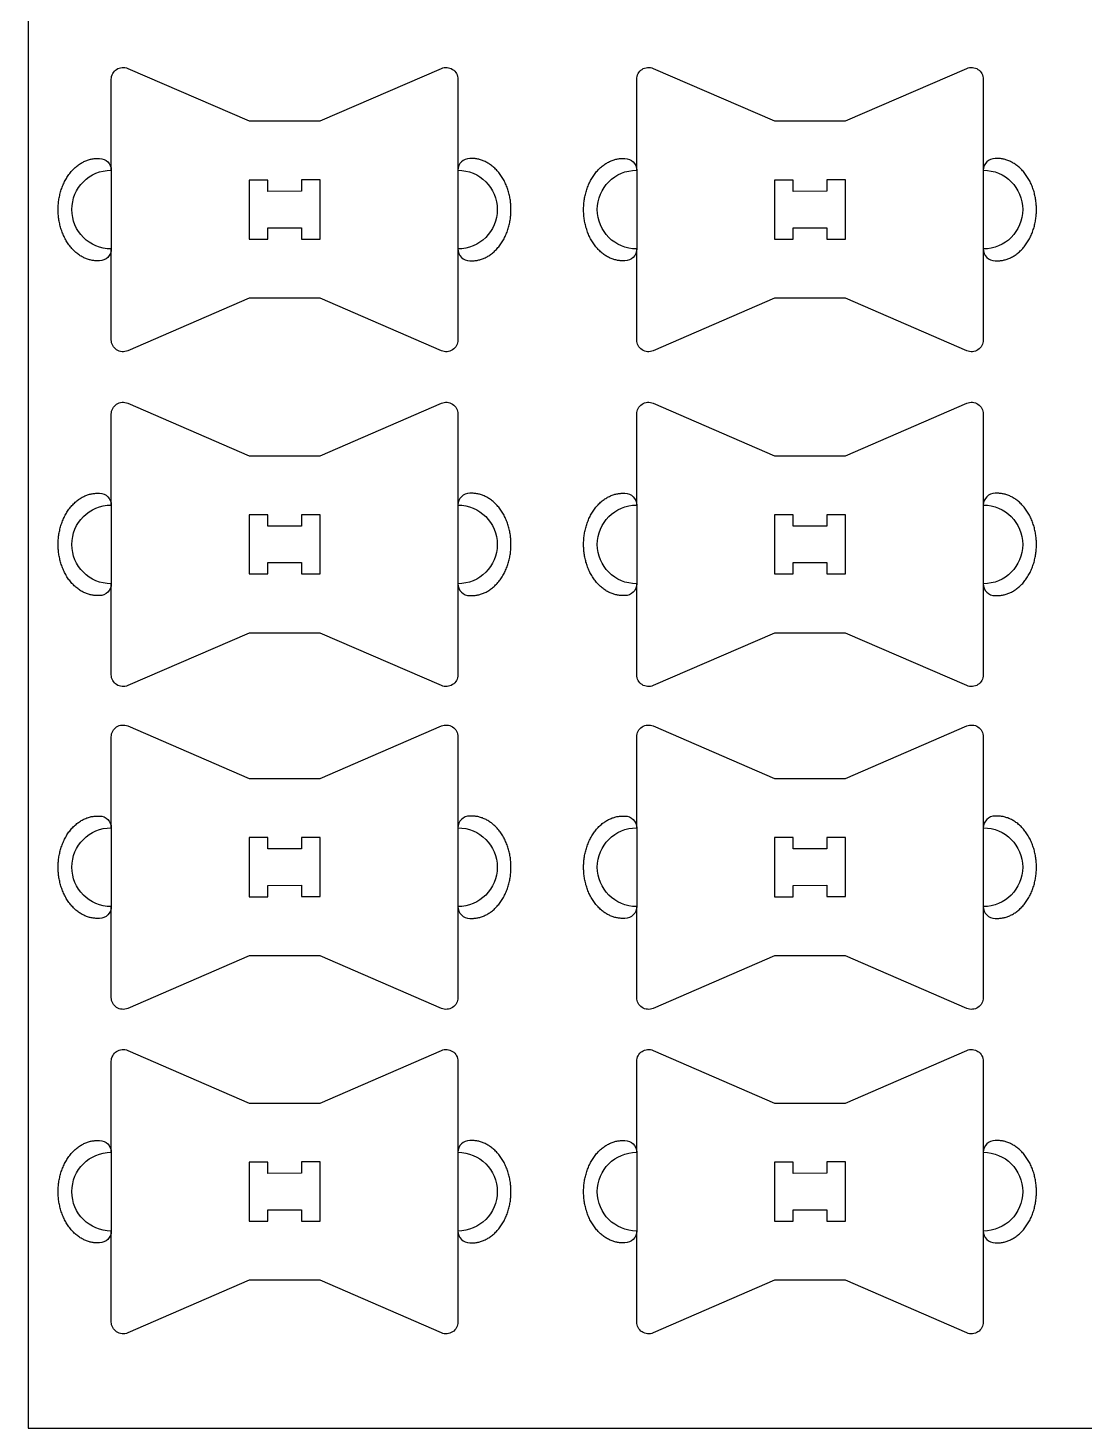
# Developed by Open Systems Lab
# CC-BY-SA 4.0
# Model space of a CAD drawing. Extents: x -30 to 12678, y 0 to 23683.
# Drawn here: x 714 to 1251, y 1217 to 1928 of the extents above; entities that cross this region are included whole.
import ezdxf

# ---------------------------------------------------------------- set-up
doc = ezdxf.new("R2010")
doc.units = 0
for name, color, linetype in [('0_SHEET_SPRUCEPLY_2440X122', 1, 'CONTINUOUS'), ('3_ANYTOOL_CUTTHROUGH_INSID', 4, 'CONTINUOUS'), ('4_ANYTOOL_CUTTHROUGH_OUTSI', 5, 'CONTINUOUS'), ('5_ANYTOOL_HALF_MILL_9MM_IN', 3, 'CONTINUOUS')]:
    doc.layers.add(name, color=color, linetype=linetype)

msp = doc.modelspace()

# ---------------------------------------------------------------- linework, layer by layer
at = {"layer": '0_SHEET_SPRUCEPLY_2440X122'}
msp.add_lwpolyline([(713.84, 1216.64), (1933.84, 1216.64), (1933.84, 3656.64), (713.84, 3656.64)], close=True, dxfattribs=at)
at = {"layer": '3_ANYTOOL_CUTTHROUGH_INSID'}
for points in [[(852.64, 1844.64), (835.58, 1844.57), (835.58, 1850.34), (826.11, 1850.34), (826.11, 1820.3), (835.58, 1820.3), (835.58, 1826.07), (852.64, 1826.14), (852.64, 1820.37), (862.11, 1820.37), (862.11, 1850.41), (852.64, 1850.41)], [(1119.42, 1844.64), (1102.36, 1844.57), (1102.36, 1850.34), (1092.89, 1850.34), (1092.89, 1820.3), (1102.36, 1820.3), (1102.36, 1826.07), (1119.42, 1826.14), (1119.42, 1820.37), (1128.89, 1820.37), (1128.89, 1850.41), (1119.42, 1850.41)], [(852.64, 1674.64), (835.58, 1674.57), (835.58, 1680.34), (826.11, 1680.34), (826.11, 1650.3), (835.58, 1650.3), (835.58, 1656.07), (852.64, 1656.14), (852.64, 1650.37), (862.11, 1650.37), (862.11, 1680.41), (852.64, 1680.41)], [(1119.42, 1674.64), (1102.36, 1674.57), (1102.36, 1680.34), (1092.89, 1680.34), (1092.89, 1650.3), (1102.36, 1650.3), (1102.36, 1656.07), (1119.42, 1656.14), (1119.42, 1650.37), (1128.89, 1650.37), (1128.89, 1680.41), (1119.42, 1680.41)], [(852.64, 1510.73), (835.58, 1510.66), (835.58, 1516.43), (826.11, 1516.43), (826.11, 1486.4), (835.58, 1486.4), (835.58, 1492.16), (852.64, 1492.23), (852.64, 1486.47), (862.11, 1486.47), (862.11, 1516.5), (852.64, 1516.5)], [(1119.42, 1510.73), (1102.36, 1510.66), (1102.36, 1516.43), (1092.89, 1516.43), (1092.89, 1486.4), (1102.36, 1486.4), (1102.36, 1492.16), (1119.42, 1492.23), (1119.42, 1486.47), (1128.89, 1486.47), (1128.89, 1516.5), (1119.42, 1516.5)], [(852.64, 1345.98), (835.58, 1345.91), (835.58, 1351.67), (826.11, 1351.67), (826.11, 1321.64), (835.58, 1321.64), (835.58, 1327.41), (852.64, 1327.48), (852.64, 1321.71), (862.11, 1321.71), (862.11, 1351.74), (852.64, 1351.74)], [(1119.42, 1345.98), (1102.36, 1345.91), (1102.36, 1351.67), (1092.89, 1351.67), (1092.89, 1321.64), (1102.36, 1321.64), (1102.36, 1327.41), (1119.42, 1327.48), (1119.42, 1321.71), (1128.89, 1321.71), (1128.89, 1351.74), (1119.42, 1351.74)]]:
    msp.add_lwpolyline(points, close=True, dxfattribs=at)
at = {"layer": '4_ANYTOOL_CUTTHROUGH_OUTSI'}
for points in [[(932.11, 1769.12, -0.539734), (923.72, 1763.62), (862.11, 1790.32), (826.11, 1790.32), (764.49, 1763.62, -0.539734), (756.11, 1769.12), (756.11, 1815.32, -1), (756.11, 1855.32), (756.11, 1901.51, -0.539734), (764.49, 1907.02), (826.11, 1880.32), (862.11, 1880.32), (923.72, 1907.02, -0.539734), (932.11, 1901.51), (932.11, 1855.32, -1), (932.11, 1815.32)], [(1198.89, 1769.12, -0.539734), (1190.5, 1763.62), (1128.89, 1790.32), (1092.89, 1790.32), (1031.28, 1763.62, -0.539734), (1022.89, 1769.12), (1022.89, 1815.32, -1), (1022.89, 1855.32), (1022.89, 1901.51, -0.539734), (1031.28, 1907.02), (1092.89, 1880.32), (1128.89, 1880.32), (1190.5, 1907.02, -0.539734), (1198.89, 1901.51), (1198.89, 1855.32, -1), (1198.89, 1815.32)], [(932.11, 1599.12, -0.539734), (923.72, 1593.62), (862.11, 1620.32), (826.11, 1620.32), (764.49, 1593.62, -0.539734), (756.11, 1599.12), (756.11, 1645.32, -1), (756.11, 1685.32), (756.11, 1731.51, -0.539734), (764.49, 1737.02), (826.11, 1710.32), (862.11, 1710.32), (923.72, 1737.02, -0.539734), (932.11, 1731.51), (932.11, 1685.32, -1), (932.11, 1645.32)], [(1198.89, 1599.12, -0.539734), (1190.5, 1593.62), (1128.89, 1620.32), (1092.89, 1620.32), (1031.28, 1593.62, -0.539734), (1022.89, 1599.12), (1022.89, 1645.32, -1), (1022.89, 1685.32), (1022.89, 1731.51, -0.539734), (1031.28, 1737.02), (1092.89, 1710.32), (1128.89, 1710.32), (1190.5, 1737.02, -0.539734), (1198.89, 1731.51), (1198.89, 1685.32, -1), (1198.89, 1645.32)], [(932.11, 1435.22, -0.539734), (923.72, 1429.71), (862.11, 1456.41), (826.11, 1456.41), (764.49, 1429.71, -0.539734), (756.11, 1435.22), (756.11, 1481.41, -1), (756.11, 1521.41), (756.11, 1567.61, -0.539734), (764.49, 1573.11), (826.11, 1546.41), (862.11, 1546.41), (923.72, 1573.11, -0.539734), (932.11, 1567.61), (932.11, 1521.41, -1), (932.11, 1481.41)], [(1198.89, 1435.22, -0.539734), (1190.5, 1429.71), (1128.89, 1456.41), (1092.89, 1456.41), (1031.28, 1429.71, -0.539734), (1022.89, 1435.22), (1022.89, 1481.41, -1), (1022.89, 1521.41), (1022.89, 1567.61, -0.539734), (1031.28, 1573.11), (1092.89, 1546.41), (1128.89, 1546.41), (1190.5, 1573.11, -0.539734), (1198.89, 1567.61), (1198.89, 1521.41, -1), (1198.89, 1481.41)], [(932.11, 1270.46, -0.539734), (923.72, 1264.96), (862.11, 1291.66), (826.11, 1291.66), (764.49, 1264.96, -0.539734), (756.11, 1270.46), (756.11, 1316.66, -1), (756.11, 1356.66), (756.11, 1402.85, -0.539734), (764.49, 1408.36), (826.11, 1381.66), (862.11, 1381.66), (923.72, 1408.36, -0.539734), (932.11, 1402.85), (932.11, 1356.66, -1), (932.11, 1316.66)], [(1198.89, 1270.46, -0.539734), (1190.5, 1264.96), (1128.89, 1291.66), (1092.89, 1291.66), (1031.28, 1264.96, -0.539734), (1022.89, 1270.46), (1022.89, 1316.66, -1), (1022.89, 1356.66), (1022.89, 1402.85, -0.539734), (1031.28, 1408.36), (1092.89, 1381.66), (1128.89, 1381.66), (1190.5, 1408.36, -0.539734), (1198.89, 1402.85), (1198.89, 1356.66, -1), (1198.89, 1316.66)]]:
    msp.add_lwpolyline(points, format="xyb", close=True, dxfattribs=at)
at = {"layer": '5_ANYTOOL_HALF_MILL_9MM_IN'}
for points in [[(749.12, 1809.31), (748.68, 1809.31), (748.23, 1809.33), (747.78, 1809.37), (747.32, 1809.41), (746.87, 1809.47), (746.41, 1809.55), (745.95, 1809.64), (745.48, 1809.74), (745.02, 1809.86), (744.55, 1810), (744.09, 1810.15), (743.62, 1810.31), (743.16, 1810.49), (742.69, 1810.69), (742.23, 1810.9), (741.77, 1811.13), (741.31, 1811.38), (740.85, 1811.64), (740.4, 1811.92), (739.95, 1812.21), (739.5, 1812.52), (739.06, 1812.85), (738.62, 1813.19), (738.19, 1813.55), (737.76, 1813.92), (737.35, 1814.31), (736.93, 1814.71), (736.53, 1815.12), (736.13, 1815.55), (735.75, 1816), (735.37, 1816.45), (735, 1816.92), (734.63, 1817.41), (734.28, 1817.9), (733.94, 1818.4), (733.61, 1818.92), (733.29, 1819.45), (732.98, 1819.98), (732.69, 1820.53), (732.4, 1821.08), (732.13, 1821.64), (731.86, 1822.21), (731.61, 1822.79), (731.38, 1823.37), (731.15, 1823.95), (730.94, 1824.54), (730.74, 1825.14), (730.55, 1825.74), (730.37, 1826.34), (730.21, 1826.94), (730.06, 1827.55), (729.92, 1828.15), (729.79, 1828.76), (729.67, 1829.37), (729.57, 1829.97), (729.48, 1830.58), (729.4, 1831.18), (729.33, 1831.78), (729.27, 1832.38), (729.23, 1832.97), (729.19, 1833.56), (729.16, 1834.15), (729.15, 1835.31), (729.16, 1836.47), (729.19, 1837.05), (729.23, 1837.64), (729.27, 1838.24), (729.33, 1838.84), (729.4, 1839.44), (729.48, 1840.04), (729.57, 1840.64), (729.67, 1841.25), (729.79, 1841.86), (729.92, 1842.46), (730.06, 1843.07), (730.21, 1843.67), (730.37, 1844.28), (730.55, 1844.88), (730.74, 1845.48), (730.94, 1846.07), (731.16, 1846.66), (731.38, 1847.25), (731.62, 1847.83), (731.87, 1848.41), (732.13, 1848.97), (732.41, 1849.54), (732.7, 1850.09), (732.99, 1850.63), (733.3, 1851.17), (733.62, 1851.7), (733.96, 1852.21), (734.3, 1852.72), (734.65, 1853.21), (735.01, 1853.69), (735.38, 1854.16), (735.76, 1854.62), (736.15, 1855.06), (736.55, 1855.49), (736.95, 1855.91), (737.37, 1856.31), (737.79, 1856.7), (738.21, 1857.07), (738.65, 1857.43), (739.08, 1857.77), (739.53, 1858.09), (739.97, 1858.4), (740.42, 1858.7), (740.88, 1858.98), (741.34, 1859.24), (741.8, 1859.48), (742.26, 1859.71), (742.73, 1859.93), (743.19, 1860.12), (743.66, 1860.3), (744.13, 1860.47), (744.6, 1860.62), (745.06, 1860.75), (745.53, 1860.87), (745.99, 1860.98), (746.45, 1861.07), (746.91, 1861.14), (747.37, 1861.2), (747.83, 1861.25), (748.28, 1861.28), (748.73, 1861.3), (749.17, 1861.31), (750.11, 1861.31, -0.413668), (756.11, 1855.32), (756.11, 1815.32, -0.41476), (750.11, 1809.31)], [(939.1, 1809.31), (939.54, 1809.31), (939.99, 1809.33), (940.44, 1809.37), (940.89, 1809.41), (941.35, 1809.47), (941.81, 1809.55), (942.27, 1809.64), (942.73, 1809.74), (943.2, 1809.86), (943.66, 1810), (944.13, 1810.15), (944.59, 1810.31), (945.06, 1810.49), (945.52, 1810.69), (945.99, 1810.9), (946.45, 1811.13), (946.91, 1811.38), (947.37, 1811.64), (947.82, 1811.92), (948.27, 1812.21), (948.72, 1812.52), (949.16, 1812.85), (949.6, 1813.19), (950.03, 1813.55), (950.45, 1813.92), (950.87, 1814.31), (951.28, 1814.71), (951.69, 1815.12), (952.08, 1815.55), (952.47, 1816), (952.85, 1816.45), (953.22, 1816.92), (953.58, 1817.41), (953.93, 1817.9), (954.27, 1818.4), (954.6, 1818.92), (954.92, 1819.45), (955.23, 1819.98), (955.53, 1820.53), (955.81, 1821.08), (956.09, 1821.64), (956.35, 1822.21), (956.6, 1822.79), (956.84, 1823.37), (957.06, 1823.95), (957.28, 1824.54), (957.48, 1825.14), (957.67, 1825.74), (957.84, 1826.34), (958.01, 1826.94), (958.16, 1827.55), (958.3, 1828.15), (958.43, 1828.76), (958.54, 1829.37), (958.65, 1829.97), (958.74, 1830.58), (958.82, 1831.18), (958.89, 1831.78), (958.94, 1832.38), (958.99, 1832.97), (959.03, 1833.56), (959.05, 1834.15), (959.07, 1835.31), (959.05, 1836.47), (959.03, 1837.05), (958.99, 1837.64), (958.94, 1838.24), (958.89, 1838.84), (958.82, 1839.44), (958.74, 1840.04), (958.64, 1840.64), (958.54, 1841.25), (958.43, 1841.86), (958.3, 1842.46), (958.16, 1843.07), (958.01, 1843.67), (957.84, 1844.28), (957.66, 1844.88), (957.48, 1845.48), (957.27, 1846.07), (957.06, 1846.66), (956.83, 1847.25), (956.59, 1847.83), (956.34, 1848.41), (956.08, 1848.97), (955.81, 1849.54), (955.52, 1850.09), (955.22, 1850.63), (954.91, 1851.17), (954.59, 1851.7), (954.26, 1852.21), (953.92, 1852.72), (953.57, 1853.21), (953.2, 1853.69), (952.83, 1854.16), (952.45, 1854.62), (952.06, 1855.06), (951.67, 1855.49), (951.26, 1855.91), (950.85, 1856.31), (950.43, 1856.7), (950, 1857.07), (949.57, 1857.43), (949.13, 1857.77), (948.69, 1858.09), (948.24, 1858.4), (947.79, 1858.7), (947.34, 1858.98), (946.88, 1859.24), (946.42, 1859.48), (945.95, 1859.71), (945.49, 1859.93), (945.02, 1860.12), (944.55, 1860.3), (944.09, 1860.47), (943.62, 1860.62), (943.15, 1860.75), (942.69, 1860.87), (942.22, 1860.98), (941.76, 1861.07), (941.3, 1861.14), (940.84, 1861.2), (940.39, 1861.25), (939.94, 1861.28), (939.49, 1861.3), (939.04, 1861.31), (938.11, 1861.31, 0.413668), (932.11, 1855.32), (932.11, 1815.32, 0.41476), (938.11, 1809.31)], [(1015.9, 1809.31), (1015.46, 1809.31), (1015.01, 1809.33), (1014.56, 1809.37), (1014.11, 1809.41), (1013.65, 1809.47), (1013.19, 1809.55), (1012.73, 1809.64), (1012.27, 1809.74), (1011.8, 1809.86), (1011.34, 1810), (1010.87, 1810.15), (1010.41, 1810.31), (1009.94, 1810.49), (1009.48, 1810.69), (1009.01, 1810.9), (1008.55, 1811.13), (1008.09, 1811.38), (1007.63, 1811.64), (1007.18, 1811.92), (1006.73, 1812.21), (1006.28, 1812.52), (1005.84, 1812.85), (1005.4, 1813.19), (1004.97, 1813.55), (1004.55, 1813.92), (1004.13, 1814.31), (1003.72, 1814.71), (1003.31, 1815.12), (1002.92, 1815.55), (1002.53, 1816), (1002.15, 1816.45), (1001.78, 1816.92), (1001.42, 1817.41), (1001.07, 1817.9), (1000.73, 1818.4), (1000.39, 1818.92), (1000.08, 1819.45), (999.77, 1819.98), (999.47, 1820.53), (999.18, 1821.08), (998.91, 1821.64), (998.65, 1822.21), (998.4, 1822.79), (998.16, 1823.37), (997.93, 1823.95), (997.72, 1824.54), (997.52, 1825.14), (997.33, 1825.74), (997.15, 1826.34), (996.99, 1826.94), (996.84, 1827.55), (996.7, 1828.15), (996.57, 1828.76), (996.46, 1829.37), (996.35, 1829.97), (996.26, 1830.58), (996.18, 1831.18), (996.11, 1831.78), (996.06, 1832.38), (996.01, 1832.97), (995.97, 1833.56), (995.95, 1834.15), (995.93, 1835.31), (995.95, 1836.47), (995.97, 1837.05), (996.01, 1837.64), (996.06, 1838.24), (996.11, 1838.84), (996.18, 1839.44), (996.26, 1840.04), (996.35, 1840.64), (996.46, 1841.25), (996.57, 1841.86), (996.7, 1842.46), (996.84, 1843.07), (996.99, 1843.67), (997.16, 1844.28), (997.33, 1844.88), (997.52, 1845.48), (997.72, 1846.07), (997.94, 1846.66), (998.17, 1847.25), (998.4, 1847.83), (998.65, 1848.41), (998.92, 1848.97), (999.19, 1849.54), (999.48, 1850.09), (999.78, 1850.63), (1000.09, 1851.17), (1000.41, 1851.7), (1000.74, 1852.21), (1001.08, 1852.72), (1001.43, 1853.21), (1001.79, 1853.69), (1002.16, 1854.16), (1002.54, 1854.62), (1002.93, 1855.06), (1003.33, 1855.49), (1003.74, 1855.91), (1004.15, 1856.31), (1004.57, 1856.7), (1005, 1857.07), (1005.43, 1857.43), (1005.87, 1857.77), (1006.31, 1858.09), (1006.76, 1858.4), (1007.21, 1858.7), (1007.66, 1858.98), (1008.12, 1859.24), (1008.58, 1859.48), (1009.05, 1859.71), (1009.51, 1859.93), (1009.98, 1860.12), (1010.44, 1860.3), (1010.91, 1860.47), (1011.38, 1860.62), (1011.84, 1860.75), (1012.31, 1860.87), (1012.77, 1860.98), (1013.24, 1861.07), (1013.7, 1861.14), (1014.15, 1861.2), (1014.61, 1861.25), (1015.06, 1861.28), (1015.51, 1861.3), (1015.95, 1861.31), (1016.89, 1861.31, -0.413668), (1022.89, 1855.32), (1022.89, 1815.32, -0.41476), (1016.89, 1809.31)], [(1205.88, 1809.31), (1206.32, 1809.31), (1206.77, 1809.33), (1207.22, 1809.37), (1207.67, 1809.41), (1208.13, 1809.47), (1208.59, 1809.55), (1209.05, 1809.64), (1209.51, 1809.74), (1209.98, 1809.86), (1210.44, 1810), (1210.91, 1810.15), (1211.38, 1810.31), (1211.84, 1810.49), (1212.31, 1810.69), (1212.77, 1810.9), (1213.23, 1811.13), (1213.69, 1811.38), (1214.15, 1811.64), (1214.6, 1811.92), (1215.05, 1812.21), (1215.5, 1812.52), (1215.94, 1812.85), (1216.38, 1813.19), (1216.81, 1813.55), (1217.23, 1813.92), (1217.65, 1814.31), (1218.06, 1814.71), (1218.47, 1815.12), (1218.87, 1815.55), (1219.25, 1816), (1219.63, 1816.45), (1220, 1816.92), (1220.36, 1817.41), (1220.71, 1817.9), (1221.06, 1818.4), (1221.39, 1818.92), (1221.71, 1819.45), (1222.01, 1819.98), (1222.31, 1820.53), (1222.6, 1821.08), (1222.87, 1821.64), (1223.13, 1822.21), (1223.38, 1822.79), (1223.62, 1823.37), (1223.85, 1823.95), (1224.06, 1824.54), (1224.26, 1825.14), (1224.45, 1825.74), (1224.63, 1826.34), (1224.79, 1826.94), (1224.94, 1827.55), (1225.08, 1828.15), (1225.21, 1828.76), (1225.32, 1829.37), (1225.43, 1829.97), (1225.52, 1830.58), (1225.6, 1831.18), (1225.67, 1831.78), (1225.73, 1832.38), (1225.77, 1832.97), (1225.81, 1833.56), (1225.83, 1834.15), (1225.85, 1835.31), (1225.83, 1836.47), (1225.81, 1837.05), (1225.77, 1837.64), (1225.73, 1838.24), (1225.67, 1838.84), (1225.6, 1839.44), (1225.52, 1840.04), (1225.43, 1840.64), (1225.32, 1841.25), (1225.21, 1841.86), (1225.08, 1842.46), (1224.94, 1843.07), (1224.79, 1843.67), (1224.62, 1844.28), (1224.45, 1844.88), (1224.26, 1845.48), (1224.06, 1846.07), (1223.84, 1846.66), (1223.62, 1847.25), (1223.38, 1847.83), (1223.13, 1848.41), (1222.86, 1848.97), (1222.59, 1849.54), (1222.3, 1850.09), (1222, 1850.63), (1221.69, 1851.17), (1221.37, 1851.7), (1221.04, 1852.21), (1220.7, 1852.72), (1220.35, 1853.21), (1219.99, 1853.69), (1219.62, 1854.16), (1219.24, 1854.62), (1218.85, 1855.06), (1218.45, 1855.49), (1218.04, 1855.91), (1217.63, 1856.31), (1217.21, 1856.7), (1216.79, 1857.07), (1216.35, 1857.43), (1215.92, 1857.77), (1215.47, 1858.09), (1215.02, 1858.4), (1214.57, 1858.7), (1214.12, 1858.98), (1213.66, 1859.24), (1213.2, 1859.48), (1212.74, 1859.71), (1212.27, 1859.93), (1211.8, 1860.12), (1211.34, 1860.3), (1210.87, 1860.47), (1210.4, 1860.62), (1209.94, 1860.75), (1209.47, 1860.87), (1209.01, 1860.98), (1208.54, 1861.07), (1208.08, 1861.14), (1207.63, 1861.2), (1207.17, 1861.25), (1206.72, 1861.28), (1206.27, 1861.3), (1205.83, 1861.31), (1204.89, 1861.31, 0.413668), (1198.89, 1855.32), (1198.89, 1815.32, 0.41476), (1204.89, 1809.31)], [(749.12, 1639.31), (748.68, 1639.31), (748.23, 1639.33), (747.78, 1639.37), (747.32, 1639.41), (746.87, 1639.47), (746.41, 1639.55), (745.95, 1639.64), (745.48, 1639.74), (745.02, 1639.86), (744.55, 1640), (744.09, 1640.15), (743.62, 1640.31), (743.16, 1640.49), (742.69, 1640.69), (742.23, 1640.9), (741.77, 1641.13), (741.31, 1641.38), (740.85, 1641.64), (740.4, 1641.92), (739.95, 1642.21), (739.5, 1642.52), (739.06, 1642.85), (738.62, 1643.19), (738.19, 1643.55), (737.76, 1643.92), (737.35, 1644.31), (736.93, 1644.71), (736.53, 1645.12), (736.13, 1645.55), (735.75, 1646), (735.37, 1646.45), (735, 1646.92), (734.63, 1647.41), (734.28, 1647.9), (733.94, 1648.4), (733.61, 1648.92), (733.29, 1649.45), (732.98, 1649.98), (732.69, 1650.53), (732.4, 1651.08), (732.13, 1651.64), (731.86, 1652.21), (731.61, 1652.79), (731.38, 1653.37), (731.15, 1653.95), (730.94, 1654.54), (730.74, 1655.14), (730.55, 1655.74), (730.37, 1656.34), (730.21, 1656.94), (730.06, 1657.55), (729.92, 1658.15), (729.79, 1658.76), (729.67, 1659.37), (729.57, 1659.97), (729.48, 1660.58), (729.4, 1661.18), (729.33, 1661.78), (729.27, 1662.38), (729.23, 1662.97), (729.19, 1663.56), (729.16, 1664.15), (729.15, 1665.31), (729.16, 1666.47), (729.19, 1667.05), (729.23, 1667.64), (729.27, 1668.24), (729.33, 1668.84), (729.4, 1669.44), (729.48, 1670.04), (729.57, 1670.64), (729.67, 1671.25), (729.79, 1671.86), (729.92, 1672.46), (730.06, 1673.07), (730.21, 1673.67), (730.37, 1674.28), (730.55, 1674.88), (730.74, 1675.48), (730.94, 1676.07), (731.16, 1676.66), (731.38, 1677.25), (731.62, 1677.83), (731.87, 1678.41), (732.13, 1678.97), (732.41, 1679.54), (732.7, 1680.09), (732.99, 1680.63), (733.3, 1681.17), (733.62, 1681.7), (733.96, 1682.21), (734.3, 1682.72), (734.65, 1683.21), (735.01, 1683.69), (735.38, 1684.16), (735.76, 1684.62), (736.15, 1685.06), (736.55, 1685.49), (736.95, 1685.91), (737.37, 1686.31), (737.79, 1686.7), (738.21, 1687.07), (738.65, 1687.43), (739.08, 1687.77), (739.53, 1688.09), (739.97, 1688.4), (740.42, 1688.7), (740.88, 1688.98), (741.34, 1689.24), (741.8, 1689.48), (742.26, 1689.71), (742.73, 1689.93), (743.19, 1690.12), (743.66, 1690.3), (744.13, 1690.47), (744.6, 1690.62), (745.06, 1690.75), (745.53, 1690.87), (745.99, 1690.98), (746.45, 1691.07), (746.91, 1691.14), (747.37, 1691.2), (747.83, 1691.25), (748.28, 1691.28), (748.73, 1691.3), (749.17, 1691.31), (750.11, 1691.31, -0.413668), (756.11, 1685.32), (756.11, 1645.32, -0.41476), (750.11, 1639.31)], [(939.1, 1639.31), (939.54, 1639.31), (939.99, 1639.33), (940.44, 1639.37), (940.89, 1639.41), (941.35, 1639.47), (941.81, 1639.55), (942.27, 1639.64), (942.73, 1639.74), (943.2, 1639.86), (943.66, 1640), (944.13, 1640.15), (944.59, 1640.31), (945.06, 1640.49), (945.52, 1640.69), (945.99, 1640.9), (946.45, 1641.13), (946.91, 1641.38), (947.37, 1641.64), (947.82, 1641.92), (948.27, 1642.21), (948.72, 1642.52), (949.16, 1642.85), (949.6, 1643.19), (950.03, 1643.55), (950.45, 1643.92), (950.87, 1644.31), (951.28, 1644.71), (951.69, 1645.12), (952.08, 1645.55), (952.47, 1646), (952.85, 1646.45), (953.22, 1646.92), (953.58, 1647.41), (953.93, 1647.9), (954.27, 1648.4), (954.6, 1648.92), (954.92, 1649.45), (955.23, 1649.98), (955.53, 1650.53), (955.81, 1651.08), (956.09, 1651.64), (956.35, 1652.21), (956.6, 1652.79), (956.84, 1653.37), (957.06, 1653.95), (957.28, 1654.54), (957.48, 1655.14), (957.67, 1655.74), (957.84, 1656.34), (958.01, 1656.94), (958.16, 1657.55), (958.3, 1658.15), (958.43, 1658.76), (958.54, 1659.37), (958.65, 1659.97), (958.74, 1660.58), (958.82, 1661.18), (958.89, 1661.78), (958.94, 1662.38), (958.99, 1662.97), (959.03, 1663.56), (959.05, 1664.15), (959.07, 1665.31), (959.05, 1666.47), (959.03, 1667.05), (958.99, 1667.64), (958.94, 1668.24), (958.89, 1668.84), (958.82, 1669.44), (958.74, 1670.04), (958.64, 1670.64), (958.54, 1671.25), (958.43, 1671.86), (958.3, 1672.46), (958.16, 1673.07), (958.01, 1673.67), (957.84, 1674.28), (957.66, 1674.88), (957.48, 1675.48), (957.27, 1676.07), (957.06, 1676.66), (956.83, 1677.25), (956.59, 1677.83), (956.34, 1678.41), (956.08, 1678.97), (955.81, 1679.54), (955.52, 1680.09), (955.22, 1680.63), (954.91, 1681.17), (954.59, 1681.7), (954.26, 1682.21), (953.92, 1682.72), (953.57, 1683.21), (953.2, 1683.69), (952.83, 1684.16), (952.45, 1684.62), (952.06, 1685.06), (951.67, 1685.49), (951.26, 1685.91), (950.85, 1686.31), (950.43, 1686.7), (950, 1687.07), (949.57, 1687.43), (949.13, 1687.77), (948.69, 1688.09), (948.24, 1688.4), (947.79, 1688.7), (947.34, 1688.98), (946.88, 1689.24), (946.42, 1689.48), (945.95, 1689.71), (945.49, 1689.93), (945.02, 1690.12), (944.55, 1690.3), (944.09, 1690.47), (943.62, 1690.62), (943.15, 1690.75), (942.69, 1690.87), (942.22, 1690.98), (941.76, 1691.07), (941.3, 1691.14), (940.84, 1691.2), (940.39, 1691.25), (939.94, 1691.28), (939.49, 1691.3), (939.04, 1691.31), (938.11, 1691.31, 0.413668), (932.11, 1685.32), (932.11, 1645.32, 0.41476), (938.11, 1639.31)], [(1015.9, 1639.31), (1015.46, 1639.31), (1015.01, 1639.33), (1014.56, 1639.37), (1014.11, 1639.41), (1013.65, 1639.47), (1013.19, 1639.55), (1012.73, 1639.64), (1012.27, 1639.74), (1011.8, 1639.86), (1011.34, 1640), (1010.87, 1640.15), (1010.41, 1640.31), (1009.94, 1640.49), (1009.48, 1640.69), (1009.01, 1640.9), (1008.55, 1641.13), (1008.09, 1641.38), (1007.63, 1641.64), (1007.18, 1641.92), (1006.73, 1642.21), (1006.28, 1642.52), (1005.84, 1642.85), (1005.4, 1643.19), (1004.97, 1643.55), (1004.55, 1643.92), (1004.13, 1644.31), (1003.72, 1644.71), (1003.31, 1645.12), (1002.92, 1645.55), (1002.53, 1646), (1002.15, 1646.45), (1001.78, 1646.92), (1001.42, 1647.41), (1001.07, 1647.9), (1000.73, 1648.4), (1000.39, 1648.92), (1000.08, 1649.45), (999.77, 1649.98), (999.47, 1650.53), (999.18, 1651.08), (998.91, 1651.64), (998.65, 1652.21), (998.4, 1652.79), (998.16, 1653.37), (997.93, 1653.95), (997.72, 1654.54), (997.52, 1655.14), (997.33, 1655.74), (997.15, 1656.34), (996.99, 1656.94), (996.84, 1657.55), (996.7, 1658.15), (996.57, 1658.76), (996.46, 1659.37), (996.35, 1659.97), (996.26, 1660.58), (996.18, 1661.18), (996.11, 1661.78), (996.06, 1662.38), (996.01, 1662.97), (995.97, 1663.56), (995.95, 1664.15), (995.93, 1665.31), (995.95, 1666.47), (995.97, 1667.05), (996.01, 1667.64), (996.06, 1668.24), (996.11, 1668.84), (996.18, 1669.44), (996.26, 1670.04), (996.35, 1670.64), (996.46, 1671.25), (996.57, 1671.86), (996.7, 1672.46), (996.84, 1673.07), (996.99, 1673.67), (997.16, 1674.28), (997.33, 1674.88), (997.52, 1675.48), (997.72, 1676.07), (997.94, 1676.66), (998.17, 1677.25), (998.4, 1677.83), (998.65, 1678.41), (998.92, 1678.97), (999.19, 1679.54), (999.48, 1680.09), (999.78, 1680.63), (1000.09, 1681.17), (1000.41, 1681.7), (1000.74, 1682.21), (1001.08, 1682.72), (1001.43, 1683.21), (1001.79, 1683.69), (1002.16, 1684.16), (1002.54, 1684.62), (1002.93, 1685.06), (1003.33, 1685.49), (1003.74, 1685.91), (1004.15, 1686.31), (1004.57, 1686.7), (1005, 1687.07), (1005.43, 1687.43), (1005.87, 1687.77), (1006.31, 1688.09), (1006.76, 1688.4), (1007.21, 1688.7), (1007.66, 1688.98), (1008.12, 1689.24), (1008.58, 1689.48), (1009.05, 1689.71), (1009.51, 1689.93), (1009.98, 1690.12), (1010.44, 1690.3), (1010.91, 1690.47), (1011.38, 1690.62), (1011.84, 1690.75), (1012.31, 1690.87), (1012.77, 1690.98), (1013.24, 1691.07), (1013.7, 1691.14), (1014.15, 1691.2), (1014.61, 1691.25), (1015.06, 1691.28), (1015.51, 1691.3), (1015.95, 1691.31), (1016.89, 1691.31, -0.413668), (1022.89, 1685.32), (1022.89, 1645.32, -0.41476), (1016.89, 1639.31)], [(1205.88, 1639.31), (1206.32, 1639.31), (1206.77, 1639.33), (1207.22, 1639.37), (1207.67, 1639.41), (1208.13, 1639.47), (1208.59, 1639.55), (1209.05, 1639.64), (1209.51, 1639.74), (1209.98, 1639.86), (1210.44, 1640), (1210.91, 1640.15), (1211.38, 1640.31), (1211.84, 1640.49), (1212.31, 1640.69), (1212.77, 1640.9), (1213.23, 1641.13), (1213.69, 1641.38), (1214.15, 1641.64), (1214.6, 1641.92), (1215.05, 1642.21), (1215.5, 1642.52), (1215.94, 1642.85), (1216.38, 1643.19), (1216.81, 1643.55), (1217.23, 1643.92), (1217.65, 1644.31), (1218.06, 1644.71), (1218.47, 1645.12), (1218.87, 1645.55), (1219.25, 1646), (1219.63, 1646.45), (1220, 1646.92), (1220.36, 1647.41), (1220.71, 1647.9), (1221.06, 1648.4), (1221.39, 1648.92), (1221.71, 1649.45), (1222.01, 1649.98), (1222.31, 1650.53), (1222.6, 1651.08), (1222.87, 1651.64), (1223.13, 1652.21), (1223.38, 1652.79), (1223.62, 1653.37), (1223.85, 1653.95), (1224.06, 1654.54), (1224.26, 1655.14), (1224.45, 1655.74), (1224.63, 1656.34), (1224.79, 1656.94), (1224.94, 1657.55), (1225.08, 1658.15), (1225.21, 1658.76), (1225.32, 1659.37), (1225.43, 1659.97), (1225.52, 1660.58), (1225.6, 1661.18), (1225.67, 1661.78), (1225.73, 1662.38), (1225.77, 1662.97), (1225.81, 1663.56), (1225.83, 1664.15), (1225.85, 1665.31), (1225.83, 1666.47), (1225.81, 1667.05), (1225.77, 1667.64), (1225.73, 1668.24), (1225.67, 1668.84), (1225.6, 1669.44), (1225.52, 1670.04), (1225.43, 1670.64), (1225.32, 1671.25), (1225.21, 1671.86), (1225.08, 1672.46), (1224.94, 1673.07), (1224.79, 1673.67), (1224.62, 1674.28), (1224.45, 1674.88), (1224.26, 1675.48), (1224.06, 1676.07), (1223.84, 1676.66), (1223.62, 1677.25), (1223.38, 1677.83), (1223.13, 1678.41), (1222.86, 1678.97), (1222.59, 1679.54), (1222.3, 1680.09), (1222, 1680.63), (1221.69, 1681.17), (1221.37, 1681.7), (1221.04, 1682.21), (1220.7, 1682.72), (1220.35, 1683.21), (1219.99, 1683.69), (1219.62, 1684.16), (1219.24, 1684.62), (1218.85, 1685.06), (1218.45, 1685.49), (1218.04, 1685.91), (1217.63, 1686.31), (1217.21, 1686.7), (1216.79, 1687.07), (1216.35, 1687.43), (1215.92, 1687.77), (1215.47, 1688.09), (1215.02, 1688.4), (1214.57, 1688.7), (1214.12, 1688.98), (1213.66, 1689.24), (1213.2, 1689.48), (1212.74, 1689.71), (1212.27, 1689.93), (1211.8, 1690.12), (1211.34, 1690.3), (1210.87, 1690.47), (1210.4, 1690.62), (1209.94, 1690.75), (1209.47, 1690.87), (1209.01, 1690.98), (1208.54, 1691.07), (1208.08, 1691.14), (1207.63, 1691.2), (1207.17, 1691.25), (1206.72, 1691.28), (1206.27, 1691.3), (1205.83, 1691.31), (1204.89, 1691.31, 0.413668), (1198.89, 1685.32), (1198.89, 1645.32, 0.41476), (1204.89, 1639.31)], [(749.12, 1475.4), (748.68, 1475.41), (748.23, 1475.43), (747.78, 1475.46), (747.32, 1475.51), (746.87, 1475.57), (746.41, 1475.64), (745.95, 1475.73), (745.48, 1475.83), (745.02, 1475.95), (744.55, 1476.09), (744.09, 1476.24), (743.62, 1476.4), (743.16, 1476.59), (742.69, 1476.78), (742.23, 1477), (741.77, 1477.23), (741.31, 1477.47), (740.85, 1477.73), (740.4, 1478.01), (739.95, 1478.3), (739.5, 1478.61), (739.06, 1478.94), (738.62, 1479.28), (738.19, 1479.64), (737.76, 1480.01), (737.35, 1480.4), (736.93, 1480.8), (736.53, 1481.22), (736.13, 1481.65), (735.75, 1482.09), (735.37, 1482.55), (735, 1483.02), (734.63, 1483.5), (734.28, 1483.99), (733.94, 1484.5), (733.61, 1485.01), (733.29, 1485.54), (732.98, 1486.07), (732.69, 1486.62), (732.4, 1487.17), (732.13, 1487.73), (731.86, 1488.3), (731.61, 1488.88), (731.38, 1489.46), (731.15, 1490.04), (730.94, 1490.64), (730.74, 1491.23), (730.55, 1491.83), (730.37, 1492.43), (730.21, 1493.03), (730.06, 1493.64), (729.92, 1494.25), (729.79, 1494.85), (729.67, 1495.46), (729.57, 1496.06), (729.48, 1496.67), (729.4, 1497.27), (729.33, 1497.87), (729.27, 1498.47), (729.23, 1499.06), (729.19, 1499.65), (729.16, 1500.24), (729.15, 1501.4), (729.16, 1502.56), (729.19, 1503.15), (729.23, 1503.74), (729.27, 1504.33), (729.33, 1504.93), (729.4, 1505.53), (729.48, 1506.13), (729.57, 1506.74), (729.67, 1507.34), (729.79, 1507.95), (729.92, 1508.55), (730.06, 1509.16), (730.21, 1509.77), (730.37, 1510.37), (730.55, 1510.97), (730.74, 1511.57), (730.94, 1512.16), (731.16, 1512.76), (731.38, 1513.34), (731.62, 1513.92), (731.87, 1514.5), (732.13, 1515.07), (732.41, 1515.63), (732.7, 1516.18), (732.99, 1516.73), (733.3, 1517.26), (733.62, 1517.79), (733.96, 1518.3), (734.3, 1518.81), (734.65, 1519.3), (735.01, 1519.79), (735.38, 1520.25), (735.76, 1520.71), (736.15, 1521.16), (736.55, 1521.59), (736.95, 1522), (737.37, 1522.4), (737.79, 1522.79), (738.21, 1523.16), (738.65, 1523.52), (739.08, 1523.86), (739.53, 1524.19), (739.97, 1524.5), (740.42, 1524.79), (740.88, 1525.07), (741.34, 1525.33), (741.8, 1525.57), (742.26, 1525.8), (742.73, 1526.02), (743.19, 1526.22), (743.66, 1526.4), (744.13, 1526.56), (744.6, 1526.71), (745.06, 1526.85), (745.53, 1526.97), (745.99, 1527.07), (746.45, 1527.16), (746.91, 1527.23), (747.37, 1527.3), (747.83, 1527.34), (748.28, 1527.37), (748.73, 1527.39), (749.17, 1527.4), (750.11, 1527.4, -0.413668), (756.11, 1521.41), (756.11, 1481.41, -0.41476), (750.11, 1475.4)], [(939.1, 1475.4), (939.54, 1475.41), (939.99, 1475.43), (940.44, 1475.46), (940.89, 1475.51), (941.35, 1475.57), (941.81, 1475.64), (942.27, 1475.73), (942.73, 1475.83), (943.2, 1475.95), (943.66, 1476.09), (944.13, 1476.24), (944.59, 1476.4), (945.06, 1476.59), (945.52, 1476.78), (945.99, 1477), (946.45, 1477.23), (946.91, 1477.47), (947.37, 1477.73), (947.82, 1478.01), (948.27, 1478.3), (948.72, 1478.61), (949.16, 1478.94), (949.6, 1479.28), (950.03, 1479.64), (950.45, 1480.01), (950.87, 1480.4), (951.28, 1480.8), (951.69, 1481.22), (952.08, 1481.65), (952.47, 1482.09), (952.85, 1482.55), (953.22, 1483.02), (953.58, 1483.5), (953.93, 1483.99), (954.27, 1484.5), (954.6, 1485.01), (954.92, 1485.54), (955.23, 1486.07), (955.53, 1486.62), (955.81, 1487.17), (956.09, 1487.73), (956.35, 1488.3), (956.6, 1488.88), (956.84, 1489.46), (957.06, 1490.04), (957.28, 1490.64), (957.48, 1491.23), (957.67, 1491.83), (957.84, 1492.43), (958.01, 1493.03), (958.16, 1493.64), (958.3, 1494.25), (958.43, 1494.85), (958.54, 1495.46), (958.65, 1496.06), (958.74, 1496.67), (958.82, 1497.27), (958.89, 1497.87), (958.94, 1498.47), (958.99, 1499.06), (959.03, 1499.65), (959.05, 1500.24), (959.07, 1501.4), (959.05, 1502.56), (959.03, 1503.15), (958.99, 1503.74), (958.94, 1504.33), (958.89, 1504.93), (958.82, 1505.53), (958.74, 1506.13), (958.64, 1506.74), (958.54, 1507.34), (958.43, 1507.95), (958.3, 1508.55), (958.16, 1509.16), (958.01, 1509.77), (957.84, 1510.37), (957.66, 1510.97), (957.48, 1511.57), (957.27, 1512.16), (957.06, 1512.76), (956.83, 1513.34), (956.59, 1513.92), (956.34, 1514.5), (956.08, 1515.07), (955.81, 1515.63), (955.52, 1516.18), (955.22, 1516.73), (954.91, 1517.26), (954.59, 1517.79), (954.26, 1518.3), (953.92, 1518.81), (953.57, 1519.3), (953.2, 1519.79), (952.83, 1520.25), (952.45, 1520.71), (952.06, 1521.16), (951.67, 1521.59), (951.26, 1522), (950.85, 1522.4), (950.43, 1522.79), (950, 1523.16), (949.57, 1523.52), (949.13, 1523.86), (948.69, 1524.19), (948.24, 1524.5), (947.79, 1524.79), (947.34, 1525.07), (946.88, 1525.33), (946.42, 1525.57), (945.95, 1525.8), (945.49, 1526.02), (945.02, 1526.22), (944.55, 1526.4), (944.09, 1526.56), (943.62, 1526.71), (943.15, 1526.85), (942.69, 1526.97), (942.22, 1527.07), (941.76, 1527.16), (941.3, 1527.23), (940.84, 1527.3), (940.39, 1527.34), (939.94, 1527.37), (939.49, 1527.39), (939.04, 1527.4), (938.11, 1527.4, 0.413668), (932.11, 1521.41), (932.11, 1481.41, 0.41476), (938.11, 1475.4)], [(1015.9, 1475.4), (1015.46, 1475.41), (1015.01, 1475.43), (1014.56, 1475.46), (1014.11, 1475.51), (1013.65, 1475.57), (1013.19, 1475.64), (1012.73, 1475.73), (1012.27, 1475.83), (1011.8, 1475.95), (1011.34, 1476.09), (1010.87, 1476.24), (1010.41, 1476.4), (1009.94, 1476.59), (1009.48, 1476.78), (1009.01, 1477), (1008.55, 1477.23), (1008.09, 1477.47), (1007.63, 1477.73), (1007.18, 1478.01), (1006.73, 1478.3), (1006.28, 1478.61), (1005.84, 1478.94), (1005.4, 1479.28), (1004.97, 1479.64), (1004.55, 1480.01), (1004.13, 1480.4), (1003.72, 1480.8), (1003.31, 1481.22), (1002.92, 1481.65), (1002.53, 1482.09), (1002.15, 1482.55), (1001.78, 1483.02), (1001.42, 1483.5), (1001.07, 1483.99), (1000.73, 1484.5), (1000.39, 1485.01), (1000.08, 1485.54), (999.77, 1486.07), (999.47, 1486.62), (999.18, 1487.17), (998.91, 1487.73), (998.65, 1488.3), (998.4, 1488.88), (998.16, 1489.46), (997.93, 1490.04), (997.72, 1490.64), (997.52, 1491.23), (997.33, 1491.83), (997.15, 1492.43), (996.99, 1493.03), (996.84, 1493.64), (996.7, 1494.25), (996.57, 1494.85), (996.46, 1495.46), (996.35, 1496.06), (996.26, 1496.67), (996.18, 1497.27), (996.11, 1497.87), (996.06, 1498.47), (996.01, 1499.06), (995.97, 1499.65), (995.95, 1500.24), (995.93, 1501.4), (995.95, 1502.56), (995.97, 1503.15), (996.01, 1503.74), (996.06, 1504.33), (996.11, 1504.93), (996.18, 1505.53), (996.26, 1506.13), (996.35, 1506.74), (996.46, 1507.34), (996.57, 1507.95), (996.7, 1508.55), (996.84, 1509.16), (996.99, 1509.77), (997.16, 1510.37), (997.33, 1510.97), (997.52, 1511.57), (997.72, 1512.16), (997.94, 1512.76), (998.17, 1513.34), (998.4, 1513.92), (998.65, 1514.5), (998.92, 1515.07), (999.19, 1515.63), (999.48, 1516.18), (999.78, 1516.73), (1000.09, 1517.26), (1000.41, 1517.79), (1000.74, 1518.3), (1001.08, 1518.81), (1001.43, 1519.3), (1001.79, 1519.79), (1002.16, 1520.25), (1002.54, 1520.71), (1002.93, 1521.16), (1003.33, 1521.59), (1003.74, 1522), (1004.15, 1522.4), (1004.57, 1522.79), (1005, 1523.16), (1005.43, 1523.52), (1005.87, 1523.86), (1006.31, 1524.19), (1006.76, 1524.5), (1007.21, 1524.79), (1007.66, 1525.07), (1008.12, 1525.33), (1008.58, 1525.57), (1009.05, 1525.8), (1009.51, 1526.02), (1009.98, 1526.22), (1010.44, 1526.4), (1010.91, 1526.56), (1011.38, 1526.71), (1011.84, 1526.85), (1012.31, 1526.97), (1012.77, 1527.07), (1013.24, 1527.16), (1013.7, 1527.23), (1014.15, 1527.3), (1014.61, 1527.34), (1015.06, 1527.37), (1015.51, 1527.39), (1015.95, 1527.4), (1016.89, 1527.4, -0.413668), (1022.89, 1521.41), (1022.89, 1481.41, -0.41476), (1016.89, 1475.4)], [(1205.88, 1475.4), (1206.32, 1475.41), (1206.77, 1475.43), (1207.22, 1475.46), (1207.67, 1475.51), (1208.13, 1475.57), (1208.59, 1475.64), (1209.05, 1475.73), (1209.51, 1475.83), (1209.98, 1475.95), (1210.44, 1476.09), (1210.91, 1476.24), (1211.38, 1476.4), (1211.84, 1476.59), (1212.31, 1476.78), (1212.77, 1477), (1213.23, 1477.23), (1213.69, 1477.47), (1214.15, 1477.73), (1214.6, 1478.01), (1215.05, 1478.3), (1215.5, 1478.61), (1215.94, 1478.94), (1216.38, 1479.28), (1216.81, 1479.64), (1217.23, 1480.01), (1217.65, 1480.4), (1218.06, 1480.8), (1218.47, 1481.22), (1218.87, 1481.65), (1219.25, 1482.09), (1219.63, 1482.55), (1220, 1483.02), (1220.36, 1483.5), (1220.71, 1483.99), (1221.06, 1484.5), (1221.39, 1485.01), (1221.71, 1485.54), (1222.01, 1486.07), (1222.31, 1486.62), (1222.6, 1487.17), (1222.87, 1487.73), (1223.13, 1488.3), (1223.38, 1488.88), (1223.62, 1489.46), (1223.85, 1490.04), (1224.06, 1490.64), (1224.26, 1491.23), (1224.45, 1491.83), (1224.63, 1492.43), (1224.79, 1493.03), (1224.94, 1493.64), (1225.08, 1494.25), (1225.21, 1494.85), (1225.32, 1495.46), (1225.43, 1496.06), (1225.52, 1496.67), (1225.6, 1497.27), (1225.67, 1497.87), (1225.73, 1498.47), (1225.77, 1499.06), (1225.81, 1499.65), (1225.83, 1500.24), (1225.85, 1501.4), (1225.83, 1502.56), (1225.81, 1503.15), (1225.77, 1503.74), (1225.73, 1504.33), (1225.67, 1504.93), (1225.6, 1505.53), (1225.52, 1506.13), (1225.43, 1506.74), (1225.32, 1507.34), (1225.21, 1507.95), (1225.08, 1508.55), (1224.94, 1509.16), (1224.79, 1509.77), (1224.62, 1510.37), (1224.45, 1510.97), (1224.26, 1511.57), (1224.06, 1512.16), (1223.84, 1512.76), (1223.62, 1513.34), (1223.38, 1513.92), (1223.13, 1514.5), (1222.86, 1515.07), (1222.59, 1515.63), (1222.3, 1516.18), (1222, 1516.73), (1221.69, 1517.26), (1221.37, 1517.79), (1221.04, 1518.3), (1220.7, 1518.81), (1220.35, 1519.3), (1219.99, 1519.79), (1219.62, 1520.25), (1219.24, 1520.71), (1218.85, 1521.16), (1218.45, 1521.59), (1218.04, 1522), (1217.63, 1522.4), (1217.21, 1522.79), (1216.79, 1523.16), (1216.35, 1523.52), (1215.92, 1523.86), (1215.47, 1524.19), (1215.02, 1524.5), (1214.57, 1524.79), (1214.12, 1525.07), (1213.66, 1525.33), (1213.2, 1525.57), (1212.74, 1525.8), (1212.27, 1526.02), (1211.8, 1526.22), (1211.34, 1526.4), (1210.87, 1526.56), (1210.4, 1526.71), (1209.94, 1526.85), (1209.47, 1526.97), (1209.01, 1527.07), (1208.54, 1527.16), (1208.08, 1527.23), (1207.63, 1527.3), (1207.17, 1527.34), (1206.72, 1527.37), (1206.27, 1527.39), (1205.83, 1527.4), (1204.89, 1527.4, 0.413668), (1198.89, 1521.41), (1198.89, 1481.41, 0.41476), (1204.89, 1475.4)], [(749.12, 1310.65), (748.68, 1310.65), (748.23, 1310.67), (747.78, 1310.7), (747.32, 1310.75), (746.87, 1310.81), (746.41, 1310.89), (745.95, 1310.98), (745.48, 1311.08), (745.02, 1311.2), (744.55, 1311.33), (744.09, 1311.48), (743.62, 1311.65), (743.16, 1311.83), (742.69, 1312.03), (742.23, 1312.24), (741.77, 1312.47), (741.31, 1312.72), (740.85, 1312.98), (740.4, 1313.26), (739.95, 1313.55), (739.5, 1313.86), (739.06, 1314.19), (738.62, 1314.53), (738.19, 1314.88), (737.76, 1315.26), (737.35, 1315.64), (736.93, 1316.04), (736.53, 1316.46), (736.13, 1316.89), (735.75, 1317.33), (735.37, 1317.79), (735, 1318.26), (734.63, 1318.74), (734.28, 1319.24), (733.94, 1319.74), (733.61, 1320.26), (733.29, 1320.78), (732.98, 1321.32), (732.69, 1321.86), (732.4, 1322.42), (732.13, 1322.98), (731.86, 1323.55), (731.61, 1324.12), (731.38, 1324.7), (731.15, 1325.29), (730.94, 1325.88), (730.74, 1326.48), (730.55, 1327.07), (730.37, 1327.68), (730.21, 1328.28), (730.06, 1328.88), (729.92, 1329.49), (729.79, 1330.1), (729.67, 1330.7), (729.57, 1331.31), (729.48, 1331.91), (729.4, 1332.52), (729.33, 1333.12), (729.27, 1333.71), (729.23, 1334.31), (729.19, 1334.9), (729.16, 1335.49), (729.15, 1336.65), (729.16, 1337.8), (729.19, 1338.39), (729.23, 1338.98), (729.27, 1339.58), (729.33, 1340.17), (729.4, 1340.77), (729.48, 1341.38), (729.57, 1341.98), (729.67, 1342.59), (729.79, 1343.19), (729.92, 1343.8), (730.06, 1344.41), (730.21, 1345.01), (730.37, 1345.61), (730.55, 1346.22), (730.74, 1346.81), (730.94, 1347.41), (731.16, 1348), (731.38, 1348.59), (731.62, 1349.17), (731.87, 1349.74), (732.13, 1350.31), (732.41, 1350.87), (732.7, 1351.43), (732.99, 1351.97), (733.3, 1352.51), (733.62, 1353.03), (733.96, 1353.55), (734.3, 1354.05), (734.65, 1354.55), (735.01, 1355.03), (735.38, 1355.5), (735.76, 1355.96), (736.15, 1356.4), (736.55, 1356.83), (736.95, 1357.25), (737.37, 1357.65), (737.79, 1358.04), (738.21, 1358.41), (738.65, 1358.76), (739.08, 1359.11), (739.53, 1359.43), (739.97, 1359.74), (740.42, 1360.03), (740.88, 1360.31), (741.34, 1360.57), (741.8, 1360.82), (742.26, 1361.05), (742.73, 1361.26), (743.19, 1361.46), (743.66, 1361.64), (744.13, 1361.81), (744.6, 1361.96), (745.06, 1362.09), (745.53, 1362.21), (745.99, 1362.32), (746.45, 1362.4), (746.91, 1362.48), (747.37, 1362.54), (747.83, 1362.59), (748.28, 1362.62), (748.73, 1362.64), (749.17, 1362.65), (750.11, 1362.65, -0.413668), (756.11, 1356.66), (756.11, 1316.66, -0.41476), (750.11, 1310.65)], [(939.1, 1310.65), (939.54, 1310.65), (939.99, 1310.67), (940.44, 1310.7), (940.89, 1310.75), (941.35, 1310.81), (941.81, 1310.89), (942.27, 1310.98), (942.73, 1311.08), (943.2, 1311.2), (943.66, 1311.33), (944.13, 1311.48), (944.59, 1311.65), (945.06, 1311.83), (945.52, 1312.03), (945.99, 1312.24), (946.45, 1312.47), (946.91, 1312.72), (947.37, 1312.98), (947.82, 1313.26), (948.27, 1313.55), (948.72, 1313.86), (949.16, 1314.19), (949.6, 1314.53), (950.03, 1314.88), (950.45, 1315.26), (950.87, 1315.64), (951.28, 1316.04), (951.69, 1316.46), (952.08, 1316.89), (952.47, 1317.33), (952.85, 1317.79), (953.22, 1318.26), (953.58, 1318.74), (953.93, 1319.24), (954.27, 1319.74), (954.6, 1320.26), (954.92, 1320.78), (955.23, 1321.32), (955.53, 1321.86), (955.81, 1322.42), (956.09, 1322.98), (956.35, 1323.55), (956.6, 1324.12), (956.84, 1324.7), (957.06, 1325.29), (957.28, 1325.88), (957.48, 1326.48), (957.67, 1327.07), (957.84, 1327.68), (958.01, 1328.28), (958.16, 1328.88), (958.3, 1329.49), (958.43, 1330.1), (958.54, 1330.7), (958.65, 1331.31), (958.74, 1331.91), (958.82, 1332.52), (958.89, 1333.12), (958.94, 1333.71), (958.99, 1334.31), (959.03, 1334.9), (959.05, 1335.49), (959.07, 1336.65), (959.05, 1337.8), (959.03, 1338.39), (958.99, 1338.98), (958.94, 1339.58), (958.89, 1340.17), (958.82, 1340.77), (958.74, 1341.38), (958.64, 1341.98), (958.54, 1342.59), (958.43, 1343.19), (958.3, 1343.8), (958.16, 1344.41), (958.01, 1345.01), (957.84, 1345.61), (957.66, 1346.22), (957.48, 1346.81), (957.27, 1347.41), (957.06, 1348), (956.83, 1348.59), (956.59, 1349.17), (956.34, 1349.74), (956.08, 1350.31), (955.81, 1350.87), (955.52, 1351.43), (955.22, 1351.97), (954.91, 1352.51), (954.59, 1353.03), (954.26, 1353.55), (953.92, 1354.05), (953.57, 1354.55), (953.2, 1355.03), (952.83, 1355.5), (952.45, 1355.96), (952.06, 1356.4), (951.67, 1356.83), (951.26, 1357.25), (950.85, 1357.65), (950.43, 1358.04), (950, 1358.41), (949.57, 1358.76), (949.13, 1359.11), (948.69, 1359.43), (948.24, 1359.74), (947.79, 1360.03), (947.34, 1360.31), (946.88, 1360.57), (946.42, 1360.82), (945.95, 1361.05), (945.49, 1361.26), (945.02, 1361.46), (944.55, 1361.64), (944.09, 1361.81), (943.62, 1361.96), (943.15, 1362.09), (942.69, 1362.21), (942.22, 1362.32), (941.76, 1362.4), (941.3, 1362.48), (940.84, 1362.54), (940.39, 1362.59), (939.94, 1362.62), (939.49, 1362.64), (939.04, 1362.65), (938.11, 1362.65, 0.413668), (932.11, 1356.66), (932.11, 1316.66, 0.41476), (938.11, 1310.65)], [(1015.9, 1310.65), (1015.46, 1310.65), (1015.01, 1310.67), (1014.56, 1310.7), (1014.11, 1310.75), (1013.65, 1310.81), (1013.19, 1310.89), (1012.73, 1310.98), (1012.27, 1311.08), (1011.8, 1311.2), (1011.34, 1311.33), (1010.87, 1311.48), (1010.41, 1311.65), (1009.94, 1311.83), (1009.48, 1312.03), (1009.01, 1312.24), (1008.55, 1312.47), (1008.09, 1312.72), (1007.63, 1312.98), (1007.18, 1313.26), (1006.73, 1313.55), (1006.28, 1313.86), (1005.84, 1314.19), (1005.4, 1314.53), (1004.97, 1314.88), (1004.55, 1315.26), (1004.13, 1315.64), (1003.72, 1316.04), (1003.31, 1316.46), (1002.92, 1316.89), (1002.53, 1317.33), (1002.15, 1317.79), (1001.78, 1318.26), (1001.42, 1318.74), (1001.07, 1319.24), (1000.73, 1319.74), (1000.39, 1320.26), (1000.08, 1320.78), (999.77, 1321.32), (999.47, 1321.86), (999.18, 1322.42), (998.91, 1322.98), (998.65, 1323.55), (998.4, 1324.12), (998.16, 1324.7), (997.93, 1325.29), (997.72, 1325.88), (997.52, 1326.48), (997.33, 1327.07), (997.15, 1327.68), (996.99, 1328.28), (996.84, 1328.88), (996.7, 1329.49), (996.57, 1330.1), (996.46, 1330.7), (996.35, 1331.31), (996.26, 1331.91), (996.18, 1332.52), (996.11, 1333.12), (996.06, 1333.71), (996.01, 1334.31), (995.97, 1334.9), (995.95, 1335.49), (995.93, 1336.65), (995.95, 1337.8), (995.97, 1338.39), (996.01, 1338.98), (996.06, 1339.58), (996.11, 1340.17), (996.18, 1340.77), (996.26, 1341.38), (996.35, 1341.98), (996.46, 1342.59), (996.57, 1343.19), (996.7, 1343.8), (996.84, 1344.41), (996.99, 1345.01), (997.16, 1345.61), (997.33, 1346.22), (997.52, 1346.81), (997.72, 1347.41), (997.94, 1348), (998.17, 1348.59), (998.4, 1349.17), (998.65, 1349.74), (998.92, 1350.31), (999.19, 1350.87), (999.48, 1351.43), (999.78, 1351.97), (1000.09, 1352.51), (1000.41, 1353.03), (1000.74, 1353.55), (1001.08, 1354.05), (1001.43, 1354.55), (1001.79, 1355.03), (1002.16, 1355.5), (1002.54, 1355.96), (1002.93, 1356.4), (1003.33, 1356.83), (1003.74, 1357.25), (1004.15, 1357.65), (1004.57, 1358.04), (1005, 1358.41), (1005.43, 1358.76), (1005.87, 1359.11), (1006.31, 1359.43), (1006.76, 1359.74), (1007.21, 1360.03), (1007.66, 1360.31), (1008.12, 1360.57), (1008.58, 1360.82), (1009.05, 1361.05), (1009.51, 1361.26), (1009.98, 1361.46), (1010.44, 1361.64), (1010.91, 1361.81), (1011.38, 1361.96), (1011.84, 1362.09), (1012.31, 1362.21), (1012.77, 1362.32), (1013.24, 1362.4), (1013.7, 1362.48), (1014.15, 1362.54), (1014.61, 1362.59), (1015.06, 1362.62), (1015.51, 1362.64), (1015.95, 1362.65), (1016.89, 1362.65, -0.413668), (1022.89, 1356.66), (1022.89, 1316.66, -0.41476), (1016.89, 1310.65)], [(1205.88, 1310.65), (1206.32, 1310.65), (1206.77, 1310.67), (1207.22, 1310.7), (1207.67, 1310.75), (1208.13, 1310.81), (1208.59, 1310.89), (1209.05, 1310.98), (1209.51, 1311.08), (1209.98, 1311.2), (1210.44, 1311.33), (1210.91, 1311.48), (1211.38, 1311.65), (1211.84, 1311.83), (1212.31, 1312.03), (1212.77, 1312.24), (1213.23, 1312.47), (1213.69, 1312.72), (1214.15, 1312.98), (1214.6, 1313.26), (1215.05, 1313.55), (1215.5, 1313.86), (1215.94, 1314.19), (1216.38, 1314.53), (1216.81, 1314.88), (1217.23, 1315.26), (1217.65, 1315.64), (1218.06, 1316.04), (1218.47, 1316.46), (1218.87, 1316.89), (1219.25, 1317.33), (1219.63, 1317.79), (1220, 1318.26), (1220.36, 1318.74), (1220.71, 1319.24), (1221.06, 1319.74), (1221.39, 1320.26), (1221.71, 1320.78), (1222.01, 1321.32), (1222.31, 1321.86), (1222.6, 1322.42), (1222.87, 1322.98), (1223.13, 1323.55), (1223.38, 1324.12), (1223.62, 1324.7), (1223.85, 1325.29), (1224.06, 1325.88), (1224.26, 1326.48), (1224.45, 1327.07), (1224.63, 1327.68), (1224.79, 1328.28), (1224.94, 1328.88), (1225.08, 1329.49), (1225.21, 1330.1), (1225.32, 1330.7), (1225.43, 1331.31), (1225.52, 1331.91), (1225.6, 1332.52), (1225.67, 1333.12), (1225.73, 1333.71), (1225.77, 1334.31), (1225.81, 1334.9), (1225.83, 1335.49), (1225.85, 1336.65), (1225.83, 1337.8), (1225.81, 1338.39), (1225.77, 1338.98), (1225.73, 1339.58), (1225.67, 1340.17), (1225.6, 1340.77), (1225.52, 1341.38), (1225.43, 1341.98), (1225.32, 1342.59), (1225.21, 1343.19), (1225.08, 1343.8), (1224.94, 1344.41), (1224.79, 1345.01), (1224.62, 1345.61), (1224.45, 1346.22), (1224.26, 1346.81), (1224.06, 1347.41), (1223.84, 1348), (1223.62, 1348.59), (1223.38, 1349.17), (1223.13, 1349.74), (1222.86, 1350.31), (1222.59, 1350.87), (1222.3, 1351.43), (1222, 1351.97), (1221.69, 1352.51), (1221.37, 1353.03), (1221.04, 1353.55), (1220.7, 1354.05), (1220.35, 1354.55), (1219.99, 1355.03), (1219.62, 1355.5), (1219.24, 1355.96), (1218.85, 1356.4), (1218.45, 1356.83), (1218.04, 1357.25), (1217.63, 1357.65), (1217.21, 1358.04), (1216.79, 1358.41), (1216.35, 1358.76), (1215.92, 1359.11), (1215.47, 1359.43), (1215.02, 1359.74), (1214.57, 1360.03), (1214.12, 1360.31), (1213.66, 1360.57), (1213.2, 1360.82), (1212.74, 1361.05), (1212.27, 1361.26), (1211.8, 1361.46), (1211.34, 1361.64), (1210.87, 1361.81), (1210.4, 1361.96), (1209.94, 1362.09), (1209.47, 1362.21), (1209.01, 1362.32), (1208.54, 1362.4), (1208.08, 1362.48), (1207.63, 1362.54), (1207.17, 1362.59), (1206.72, 1362.62), (1206.27, 1362.64), (1205.83, 1362.65), (1204.89, 1362.65, 0.413668), (1198.89, 1356.66), (1198.89, 1316.66, 0.41476), (1204.89, 1310.65)]]:
    msp.add_lwpolyline(points, format="xyb", close=True, dxfattribs=at)

doc.saveas('drawing.dxf')
